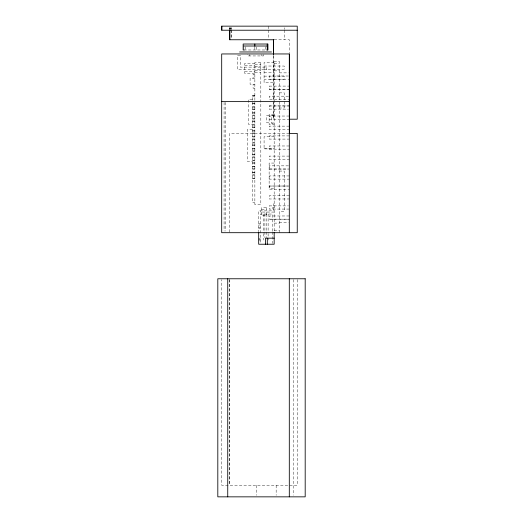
<?xml version="1.0" encoding="UTF-8"?>
<svg xmlns="http://www.w3.org/2000/svg" width="523" height="523" viewBox="0 0 523 523"><rect width="100%" height="100%" fill="white"/><g stroke="black" fill="none" stroke-linecap="round" stroke-linejoin="round"><path stroke-width="0.39" stroke-dasharray="2.62 1.96" d="M274.209 39.755L289.304 39.755L289.304 52.725M243.849 49.979L267.233 49.979M274.17 62.583L264.082 62.583L264.082 82.758L274.17 82.758M254.864 63.368L244.777 63.368L244.777 73.455L254.864 73.455M274.17 63.793L279.217 63.793M254.864 64.407L260.82 64.407M244.777 65.329L254.864 65.329M264.082 66.035L284.179 66.035L284.179 69.219L264.082 69.219M254.864 66.395L260.82 66.395M254.864 70.37L260.82 70.37M274.17 70.86L279.217 70.86M244.777 71.494L254.864 71.494M254.864 72.351L260.82 72.351M264.082 72.671L274.17 72.671M279.217 72.874L288.526 72.86M254.864 74.273L253.08 74.273L253.08 78.241M288.5 76.012L269.208 75.998L269.208 79.195L289.304 79.176M264.082 76.123L284.179 76.123L284.179 79.306L264.082 79.306M254.864 78.241L250.099 78.241L250.099 84.203L254.864 84.203M269.208 86.099L289.304 86.086M254.864 88.171L253.08 88.171L253.08 84.203M269.208 89.27L289.304 89.27M289.304 89.283L269.208 89.283L269.208 86.086M279.217 92.865L284.257 92.865L284.257 107.999L279.217 107.999M254.864 95.389L252.485 95.389L252.485 202.636L254.864 202.636M252.485 95.617L254.864 95.617M252.485 96.199L254.864 96.199M288.5 96.186L269.208 96.173L269.208 99.37L289.304 99.357M252.485 99.363L248.51 99.363L248.51 124.389L252.485 124.389M252.485 103.149L254.864 103.149M252.485 103.561L254.864 103.561M289.304 105.947L269.208 105.947L269.208 109.144M269.208 105.96L289.304 105.96M252.485 106.712L254.864 106.712M252.485 107.117L254.864 107.117M252.485 109.104L254.864 109.104M269.208 109.13L288.5 109.144M252.485 109.516L254.864 109.516M252.485 112.674L254.864 112.674M252.485 113.079L254.864 113.079M274.17 114.432L269.129 114.432L269.129 124.52L274.17 124.52M252.485 115.067L254.864 115.067M252.485 115.472L254.864 115.472M269.129 115.465L266.606 115.465L266.606 122.532L269.129 122.532M274.17 115.433L271.646 115.433L271.646 123.304L274.17 123.304M271.646 115.733L274.17 115.733M289.304 116.034L269.208 116.047L269.208 119.231L289.304 119.198M252.485 118.629L254.864 118.629M252.485 119.035L254.864 119.035M252.485 121.022L254.864 121.022M252.485 121.434L254.864 121.434M271.646 122.997L274.17 122.997M252.485 124.585L254.864 124.585M252.485 124.997L254.864 124.997M289.304 126.135L269.208 126.121L269.208 129.318L289.304 129.305M252.485 127.069L254.864 127.069M252.485 127.475L254.864 127.475M252.485 129.547L247.32 129.547L247.32 161.326L252.485 161.326M252.485 130.632L254.864 130.632M252.485 131.038L254.864 131.038M252.485 133.025L254.864 133.025M289.304 133.391L229.721 133.391L229.721 232.696M252.485 133.437L254.864 133.437M289.304 135.908L269.208 135.895L269.208 139.092L289.304 139.092M252.485 136.588L254.864 136.588M274.17 136.791L264.082 136.791L264.082 148.892L274.17 148.892M252.485 136.993L254.864 136.993M252.485 138.981L254.864 138.981M252.485 139.393L254.864 139.393M252.485 142.55L254.864 142.55M252.485 142.956L254.864 142.956M252.485 144.943L254.864 144.943M252.485 145.348L254.864 145.348M289.304 145.982L269.208 145.982L269.208 149.179M252.485 148.506L254.864 148.506M264.082 148.689L274.17 148.689M252.485 148.911L254.864 148.911M269.208 149.166L289.304 149.166M252.485 150.899L254.864 150.899M252.485 151.31L254.864 151.31M252.485 154.462L254.864 154.462M252.485 154.873L254.864 154.873M289.304 156.089L269.208 156.089L269.208 159.267L289.304 159.254M252.485 156.854L254.864 156.854M252.485 157.266L254.864 157.266M252.485 160.424L254.864 160.424M252.485 160.829L254.864 160.829M252.485 162.816L254.864 162.816M274.17 163.058L269.129 163.058L269.129 188.287L274.17 188.287M252.485 163.222L254.864 163.222M288.5 165.856L269.208 165.843L269.208 169.04L288.5 169.04M252.485 166.379L254.864 166.379M252.485 166.785L254.864 166.785M252.485 168.772L254.864 168.772M269.208 169.027L288.5 169.027M252.485 169.184L254.864 169.184M279.217 171.067L284.257 171.067L284.257 211.423L279.217 211.423M252.485 172.335L254.864 172.335M252.485 172.747L254.864 172.747M252.485 174.728L254.864 174.728M252.485 175.14L254.864 175.14M289.304 175.944L269.208 175.931L269.208 179.128L289.304 179.128M252.485 178.297L254.864 178.297M252.485 178.703L254.864 178.703M288.5 186.018L269.208 186.018L269.208 189.215L289.304 189.202M269.208 186.038L288.5 186.038M289.304 195.792L269.208 195.805L269.208 198.988L289.304 198.975M274.17 203.715L273.771 203.715L273.771 212.057M269.208 205.899L288.5 205.879M274.17 207.69L272.581 207.69L270.992 210.867L258.682 210.867L258.682 231.46M289.304 209.063L269.208 209.076L269.208 205.879M261.559 209.278L266.272 209.278M274.17 212.057L260.271 212.057L260.271 210.867M289.304 215.973L269.208 215.986L269.208 219.17L289.304 219.17L269.208 219.15M279.217 222.608L288.526 222.621M274.17 223.112L279.217 223.112M258.682 223.38L260.271 223.38M258.682 224.968L260.271 224.968M258.682 227.544L260.271 227.544M258.682 228.342L260.271 228.342M274.17 230.172L279.217 230.172M258.682 238.468L260.271 238.468M258.682 239.266L260.271 239.266M258.682 240.057L260.271 240.057M297.247 279.589L297.247 485.318L221.778 485.318L221.778 279.589M293.279 279.589L293.279 495.216M284.375 27.752L284.375 29.353M284.375 30.151L284.375 39.755M279.217 232.696L279.217 61.276L274.17 61.276L274.17 231.741M276.157 485.331L276.157 495.314M272.581 231.179L272.581 214.044L260.271 214.044L260.271 243.411M272.581 231.99L272.581 243.411M268.247 26.15L268.247 29.353M268.247 30.151L268.247 38.957M268.122 214.044L268.122 232.742M268.122 233.552L268.122 240.057M266.638 214.044L266.638 231.179M266.638 231.99L266.638 237.704M265.455 46.802L265.455 50.777M264.893 214.044L264.893 231.179M264.893 231.99L264.893 237.704M263.736 214.044L263.736 232.742M263.736 233.552L263.736 240.057M263.455 54.614L263.455 55.941L247.634 55.941L247.634 54.614M261.441 54.614L261.441 55.941M256.695 485.331L256.695 495.314M256.237 47.005L256.237 49.979M254.845 47.005L254.845 49.979M249.641 54.614L249.641 55.941M245.627 46.802L245.627 50.777M243.849 47.005L243.849 49.24M231.414 27.752L231.414 29.353M231.414 30.151L231.414 38.957M231.107 27.752L231.107 29.353M231.107 30.151L231.107 38.957M230.61 27.752L230.61 29.353M230.225 27.752L230.225 29.353M229.943 27.752L229.943 29.353M229.78 27.752L229.78 29.353M229.78 279.589L229.78 485.318M229.721 27.752L229.721 29.406M229.721 279.589L229.721 485.318M225.197 102.43L225.197 231.068M224.086 102.43L224.086 231.068M273.418 101.364L273.418 119.198L273.418 101.364M273.418 55.157L273.418 100.553L273.418 55.157M240.207 55.209L237.625 55.209L237.625 69.703L266.782 69.703L266.782 67.121L240.207 67.121L240.207 55.209M260.82 62.42L254.864 62.42L254.864 204.624L260.82 204.624L260.82 62.42M266.272 207.69L261.559 207.69L261.559 215.633L266.272 215.633L266.272 207.69"/><path stroke-width="0.78" d="M297.247 30.223L221.778 30.223L221.778 26.15L297.247 26.15L297.247 119.198L289.304 119.198M273.895 39.755L229.721 39.755L229.721 30.151M243.626 46.011L267.456 46.011M244.202 49.979L243.156 49.979L243.156 44.024L267.933 44.024L267.933 49.979L266.88 49.979M239.619 51.967L271.463 51.967M221.693 101.619L289.396 101.619M289.304 133.391L297.247 133.391L297.247 232.696L221.693 232.696L221.693 53.954L289.396 53.954L289.396 133.372M274.17 238.168L265.553 238.168L265.553 244.228M289.304 53.954L289.304 232.696M289.304 278.772L289.304 496.85M274.17 232.545L274.17 244.228L258.682 244.228L258.682 232.114M267.299 238.168L267.299 244.228M267.233 44.024L267.233 49.979M254.845 44.024L254.845 46.259M229.78 30.151L229.78 39.755M227.74 278.772L227.74 496.85M221.778 26.15L221.778 30.223M273.418 39.755L273.418 54.346L273.418 39.755M305.19 278.772L217.81 278.772L217.81 496.85L305.19 496.85L305.19 278.772"/></g></svg>
